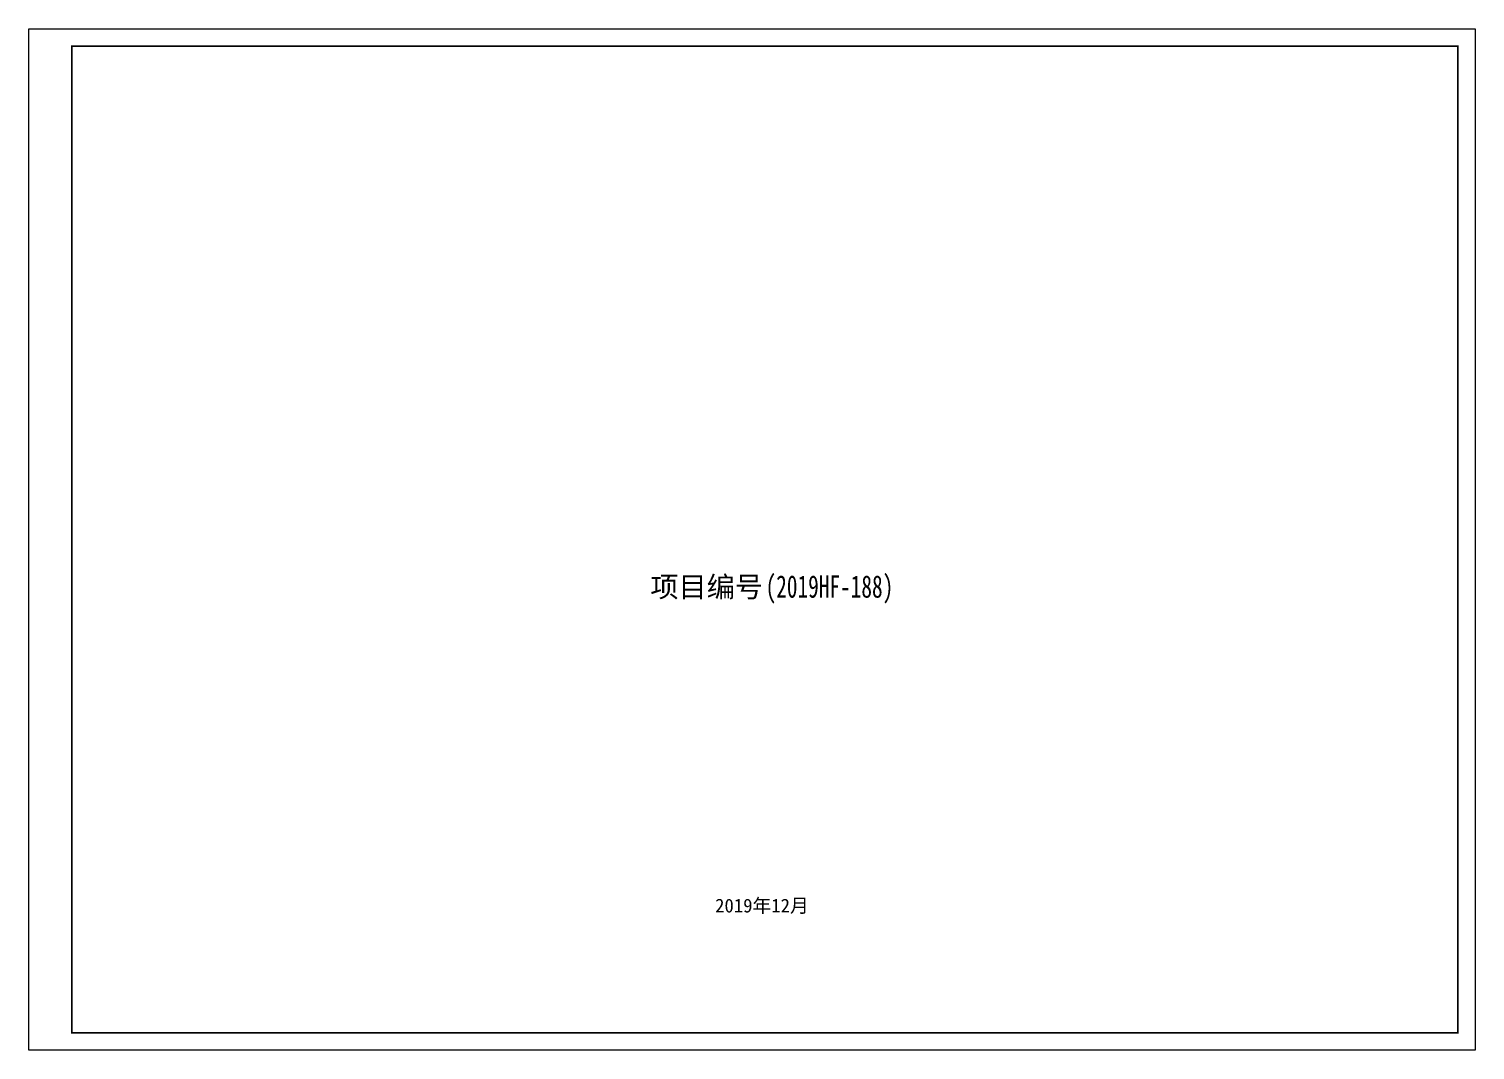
# Model space of a CAD drawing. Header units: inches. Extents: x -3733042 to -3643265, y 623859 to 997713.
# Drawn here: x -3732365 to -3648265, y 938313 to 997713 of the extents above; entities that cross this region are included whole.
import ezdxf
from ezdxf.enums import TextEntityAlignment as Align

# ---------------------------------------------------------------- set-up
doc = ezdxf.new("R2010")
doc.units = ezdxf.units.IN
doc.header["$LTSCALE"] = 1000
doc.header["$MEASUREMENT"] = 0
doc.layers.add('图框', color=155, linetype='Continuous', lineweight=18)
doc.layers.add('图签文字', color=4, linetype='Continuous', lineweight=18)
doc.styles.add('建筑图签-1', font='simhei.ttf', dxfattribs={"width": 0.7})

msp = doc.modelspace()

# ---------------------------------------------------------------- linework, layer by layer
at = {"layer": '图框'}
msp.add_lwpolyline([(-3732364.6, 997712.6), (-3648264.6, 997712.6), (-3648264.6, 938312.6), (-3732364.6, 938312.6)], close=True, dxfattribs=at)
msp.add_lwpolyline([(-3649264.6, 939312.6, 100, 100, 0), (-3649264.6, 996712.6, 100, 100, 0), (-3729864.6, 996712.6, 100, 100, 0), (-3729864.6, 939312.6, 100, 100, 0)], format="xyseb", close=True, dxfattribs=at)

# ---------------------------------------------------------------- texts
at = {"layer": '图签文字', "color": 6, "style": '建筑图签-1', "width": 0.7}
msp.add_text('(2019HF-188)', height=1300, dxfattribs=at).set_placement((-3689526.2, 964629.6))
at = {"layer": '图签文字', "color": 6, "style": '建筑图签-1'}
msp.add_text('2019年12月', height=800, dxfattribs=at).set_placement((-3689736.7, 946316.6), align=Align.CENTER)
at = {"layer": '图签文字', "color": 7, "insert": (-3692950, 964528.4), "char_height": 1200, "width": 10253.933, "attachment_point": 8, "style": '建筑图签-1'}
msp.add_mtext('{\\W1;项目编号 }', dxfattribs=at)

doc.saveas('drawing.dxf')
